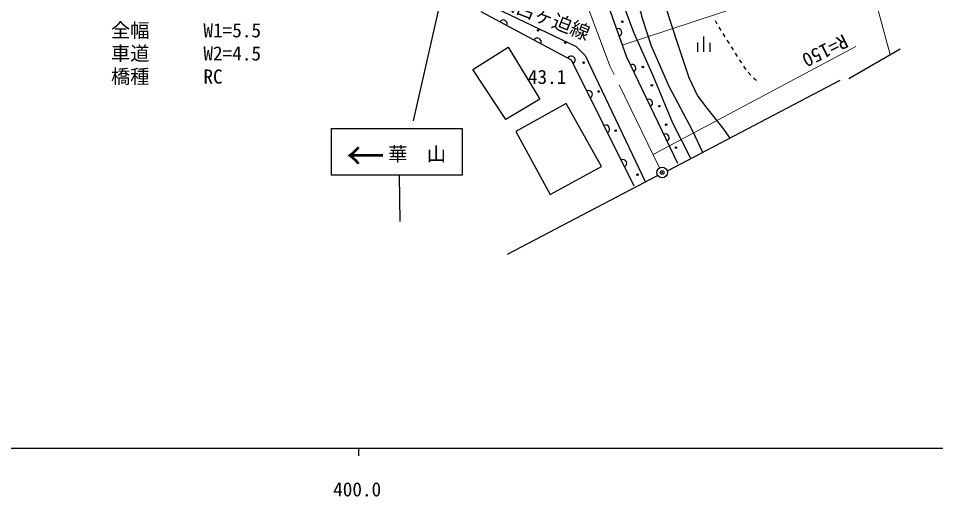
# Model space of a CAD drawing. Units: millimetres, scale not verified. Extents: x 40000 to 680000, y 20000 to 380000.
# Drawn here: x 423866 to 542929, y 198715 to 260750 of the extents above; entities that cross this region are included whole.
import ezdxf
from ezdxf.enums import TextEntityAlignment as Align

# ---------------------------------------------------------------- set-up
doc = ezdxf.new("R2010")
doc.units = ezdxf.units.MM
doc.header["$LTSCALE"] = 1000
doc.header["$PDMODE"] = 32
doc.header["$PDSIZE"] = 500
doc.linetypes.add('CHAIN', pattern=[18.5, 12, -1.5, 3.5, -1.5])
for name, color, linetype, lineweight in [('M-BGD', 7, 'Continuous', 25), ('M-BMK', 2, 'CHAIN', 13), ('M-BMK-SRVR', 3, 'Continuous', 25), ('M-STR-HTXT', 7, 'Continuous', 13), ('M-STR-STRC', 7, 'Continuous', 25), ('M-TTL-BAND', 7, 'Continuous', 25)]:
    doc.layers.add(name, color=color, linetype=linetype, lineweight=lineweight)
doc.layers.add('M-OTRS', color=6, linetype='Continuous')
doc.styles.add('ＭＳ ゴシック', font='')
doc.styles.get('ＭＳ ゴシック').set_extended_font_data('MS Gothic')

msp = doc.modelspace()

# ---------------------------------------------------------------- linework, layer by layer
at = {"layer": 'M-BGD'}
for p, q in [((502800, 255787), (499240, 265770)), ((503767, 258921), (501213, 265809)), ((507247, 264330), (508381, 260651)), ((481886, 263990), (496280, 257103)), ((504864, 260743), (504169, 263427)), ((495680, 255323), (483917, 261591)), ((506067, 257134), (504864, 260743)), ((508381, 260651), (509677, 256717)), ((514291, 260488), (514513, 260039)), ((514778, 259615), (515044, 259192)), ((506321, 253195), (503767, 258921)), ((512820, 256396), (512831, 258396)), ((515311, 258769), (515577, 258346)), ((512026, 257600), (512020, 256400)), ((513626, 257591), (513620, 256391)), ((515844, 257923), (516110, 257500)), ((482869, 254130), (487451, 257022)), ((487451, 257022), (491547, 250289)), ((496280, 257103), (497441, 255942)), ((508335, 251904), (506067, 257134)), ((509677, 256717), (510903, 253084)), ((516376, 257077), (516643, 256654)), ((516909, 256231), (517176, 255808)), ((531642, 252965), (538324, 256812)), ((503806, 238994), (495680, 255323)), ((497441, 255942), (505253, 239513)), ((509455, 241935), (502800, 255787)), ((517442, 255385), (517709, 254962)), ((487150, 247651), (482869, 254130)), ((517975, 254538), (518227, 254140)), ((518227, 254140), (518246, 254119)), ((518586, 253752), (518926, 253385)), ((508797, 247158), (506321, 253195)), ((530491, 252711), (508097, 240941)), ((510903, 253084), (512037, 250701)), ((519265, 253018), (519383, 252890)), ((519383, 252890), (519667, 252729)), ((511389, 246212), (508335, 251904)), ((491547, 250289), (487150, 247651)), ((512037, 250701), (513240, 249104)), ((494971, 249710), (488423, 246077)), ((499576, 241542), (494971, 249710)), ((513240, 249104), (515253, 246559)), ((511163, 242552), (508797, 247158)), ((515253, 246559), (516194, 245196)), ((488423, 246077), (492912, 237909)), ((512712, 243367), (511389, 246212)), ((492912, 237909), (499576, 241542)), ((506875, 240364), (487330, 230104))]:
    msp.add_line(p, q, dxfattribs=at)
for centre in [(502258, 260314), (491308, 259192), (494868, 257606), (497228, 255013), (504928, 254433), (499201, 251260), (506089, 252073), (507056, 249364), (507946, 246965), (501407, 246191), (509223, 243986), (504231, 240464)]:
    msp.add_circle(centre, 100, dxfattribs=at)
for centre, radius, start, end in [((486815, 260047), 500, 331.94708, 151.94708), ((501681, 258924), 500, 289.62568, 109.62568), ((491228, 257695), 500, 331.94708, 151.94708), ((495639, 255349), 497, 299.35653, 152.34556), ((503523, 254282), 500, 295.66181, 115.66181), ((497888, 250887), 500, 296.45633, 116.45633), ((505688, 249775), 500, 295.66181, 115.66181), ((500115, 246410), 500, 296.45633, 116.45633), ((507854, 245268), 500, 295.66181, 115.66181), ((502343, 241934), 500, 296.45633, 116.45633)]:
    msp.add_arc(centre, radius, start, end, dxfattribs=at)
at = {"layer": 'M-BMK'}
for p, q in [((500636, 254603), (496378, 265987)), ((507101, 241355), (500636, 254603))]:
    msp.add_line(p, q, dxfattribs=at)
at = {"layer": 'M-BMK-SRVR'}
msp.add_circle((507436, 240757), 686, dxfattribs=at)
at = {"layer": 'M-OTRS'}
msp.add_point((507436, 240757), dxfattribs=at)
at = {"layer": 'M-STR-HTXT'}
for p, q in [((537032, 256069), (528291, 288348)), ((523483, 264326), (502380, 257337)), ((532588, 257080), (506250, 243104))]:
    msp.add_line(p, q, dxfattribs=at)
at = {"layer": 'M-STR-STRC'}
for p, q in [((485602, 293655), (475104, 247459)), ((464450, 246455), (464450, 240394)), ((464489, 246455), (481456, 246455)), ((481456, 246455), (481456, 240394)), ((481456, 240394), (464450, 240394)), ((473310, 240387), (473370, 234393))]:
    msp.add_line(p, q, dxfattribs=at)
at = {"layer": 'M-TTL-BAND'}
for p, q in [((40000, 205000), (579000, 205000)), ((468000, 205000), (468000, 204000))]:
    msp.add_line(p, q, dxfattribs=at)

# ---------------------------------------------------------------- texts
at = {"layer": 'M-BGD', "style": 'ＭＳ ゴシック'}
msp.add_text('市道手洗風呂ヶ迫線', height=1833, rotation=338.476, dxfattribs=at).set_placement((477341, 267822), align=Align.TOP_LEFT)
msp.add_text('43.1', height=1833, dxfattribs=at).set_placement((490003, 251693), align=Align.BOTTOM_LEFT)
at = {"layer": 'M-STR-HTXT', "style": 'ＭＳ ゴシック'}
for s, p in [('全幅', (435885, 257735)), ('W1=5.5', (447885, 257735)), ('車道', (435885, 254735)), ('W2=4.5', (447885, 254735)), ('橋種', (435885, 251735)), ('RC', (447885, 251735))]:
    msp.add_text(s, height=1833, dxfattribs=at).set_placement(p, align=Align.BOTTOM_LEFT)
msp.add_text('R=150', height=1833, rotation=206.709, dxfattribs=at).set_placement((530702, 259247), align=Align.BOTTOM_LEFT)
at = {"layer": 'M-STR-STRC', "style": 'ＭＳ ゴシック'}
msp.add_text('↑', height=3666, rotation=90, dxfattribs=at).set_placement((468976, 242966), align=Align.MIDDLE_CENTER)
msp.add_text('華\u3000山', height=1833, dxfattribs=at).set_placement((471868, 241677), align=Align.BOTTOM_LEFT)
at = {"layer": 'M-TTL-BAND', "style": 'ＭＳ ゴシック'}
msp.add_text('400.0', height=1833, dxfattribs=at).set_placement((467844, 198195), align=Align.BOTTOM_CENTER)

doc.saveas('drawing.dxf')
